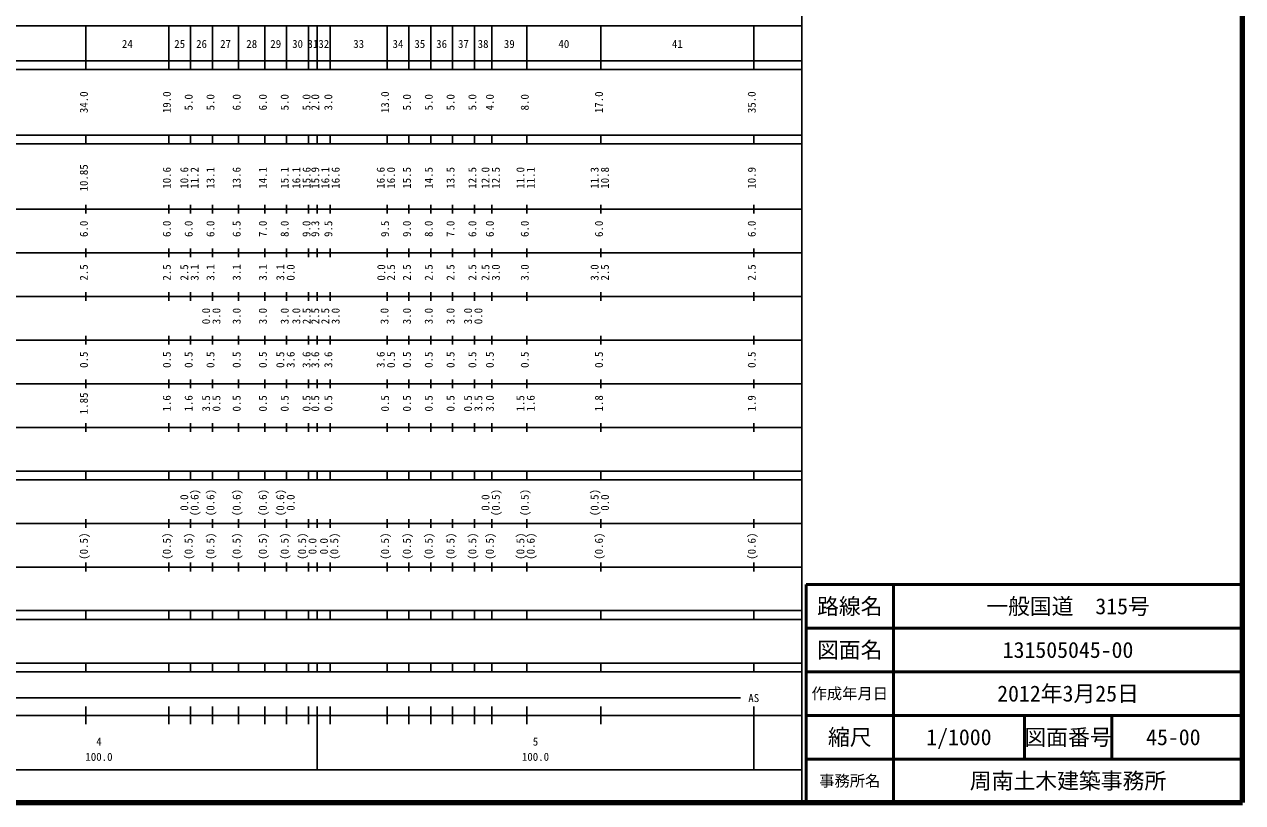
# Model space of a CAD drawing. Units: millimetres on the paper, enlarged 1000 times. Extents: x 40000 to 680000, y 20000 to 380000.
# Drawn here: x 400913 to 680000, y 20000 to 198357 of the extents above; entities that cross this region are included whole.
import ezdxf
from ezdxf.enums import TextEntityAlignment as Align

# ---------------------------------------------------------------- set-up
doc = ezdxf.new("R2010")
doc.units = ezdxf.units.MM
doc.header["$LTSCALE"] = 1000
for name, color, linetype, lineweight in [('M-TTL', 2, 'Continuous', 140), ('M-TTL-BAND', 7, 'Continuous', 25), ('M-TTL-FRAM', 2, 'Continuous', 50), ('M-TTL-LINE', 7, 'Continuous', 50)]:
    doc.layers.add(name, color=color, linetype=linetype, lineweight=lineweight)
doc.layers.add('M-TTL-TXT', color=7, linetype='Continuous')
doc.styles.add('ＭＳ ゴシック', font='')
doc.styles.get('ＭＳ ゴシック').set_extended_font_data('MS Gothic')

msp = doc.modelspace()

# ---------------------------------------------------------------- linework, layer by layer
at = {"layer": 'M-TTL'}
for p, q in [((680000, 20000), (680000, 380000)), ((40000, 20000), (680000, 20000))]:
    msp.add_line(p, q, dxfattribs=at)
at = {"layer": 'M-TTL-BAND'}
for p, q in [((579000, 20000), (579000, 370000)), ((68000, 198000), (579000, 198000)), ((415000, 188000), (415000, 198000)), ((434000, 188000), (434000, 198000)), ((439000, 188000), (439000, 198000)), ((444000, 188000), (444000, 198000)), ((450000, 188000), (450000, 198000)), ((456000, 188000), (456000, 198000)), ((461000, 188000), (461000, 198000)), ((466000, 188000), (466000, 198000)), ((468000, 188000), (468000, 198000)), ((471000, 188000), (471000, 198000)), ((484000, 188000), (484000, 198000)), ((489000, 188000), (489000, 198000)), ((494000, 188000), (494000, 198000)), ((499000, 188000), (499000, 198000)), ((504000, 188000), (504000, 198000)), ((508000, 188000), (508000, 198000)), ((516000, 188000), (516000, 198000)), ((533000, 188000), (533000, 198000)), ((568000, 188000), (568000, 198000)), ((40000, 190000), (579000, 190000)), ((40000, 188000), (579000, 188000)), ((40000, 173000), (579000, 173000)), ((40000, 171000), (579000, 171000)), ((415000, 171000), (415000, 173000)), ((434000, 171000), (434000, 173000)), ((439000, 171000), (439000, 173000)), ((444000, 171000), (444000, 173000)), ((450000, 171000), (450000, 173000)), ((456000, 171000), (456000, 173000)), ((461000, 171000), (461000, 173000)), ((466000, 171000), (466000, 173000)), ((468000, 171000), (468000, 173000)), ((471000, 171000), (471000, 173000)), ((484000, 171000), (484000, 173000)), ((489000, 171000), (489000, 173000)), ((494000, 171000), (494000, 173000)), ((499000, 171000), (499000, 173000)), ((504000, 171000), (504000, 173000)), ((508000, 171000), (508000, 173000)), ((516000, 171000), (516000, 173000)), ((533000, 171000), (533000, 173000)), ((568000, 171000), (568000, 173000)), ((415000, 155000), (415000, 157000)), ((434000, 155000), (434000, 157000)), ((439000, 155000), (439000, 157000)), ((444000, 155000), (444000, 157000)), ((450000, 155000), (450000, 157000)), ((456000, 155000), (456000, 157000)), ((461000, 155000), (461000, 157000)), ((466000, 155000), (466000, 157000)), ((468000, 155000), (468000, 157000)), ((471000, 155000), (471000, 157000)), ((484000, 155000), (484000, 157000)), ((489000, 155000), (489000, 157000)), ((494000, 155000), (494000, 157000)), ((499000, 155000), (499000, 157000)), ((504000, 155000), (504000, 157000)), ((508000, 155000), (508000, 157000)), ((516000, 155000), (516000, 157000)), ((533000, 155000), (533000, 157000)), ((568000, 155000), (568000, 157000)), ((40000, 156000), (579000, 156000)), ((46000, 146000), (579000, 146000)), ((415000, 145000), (415000, 147000)), ((434000, 145000), (434000, 147000)), ((439000, 145000), (439000, 147000)), ((444000, 145000), (444000, 147000)), ((450000, 145000), (450000, 147000)), ((456000, 145000), (456000, 147000)), ((461000, 145000), (461000, 147000)), ((466000, 145000), (466000, 147000)), ((468000, 145000), (468000, 147000)), ((471000, 145000), (471000, 147000)), ((484000, 145000), (484000, 147000)), ((489000, 145000), (489000, 147000)), ((494000, 145000), (494000, 147000)), ((499000, 145000), (499000, 147000)), ((504000, 145000), (504000, 147000)), ((508000, 145000), (508000, 147000)), ((516000, 145000), (516000, 147000)), ((533000, 145000), (533000, 147000)), ((568000, 145000), (568000, 147000)), ((415000, 135000), (415000, 137000)), ((434000, 135000), (434000, 137000)), ((439000, 135000), (439000, 137000)), ((444000, 135000), (444000, 137000)), ((450000, 135000), (450000, 137000)), ((456000, 135000), (456000, 137000)), ((461000, 135000), (461000, 137000)), ((466000, 135000), (466000, 137000)), ((468000, 135000), (468000, 137000)), ((471000, 135000), (471000, 137000)), ((484000, 135000), (484000, 137000)), ((489000, 135000), (489000, 137000)), ((494000, 135000), (494000, 137000)), ((499000, 135000), (499000, 137000)), ((504000, 135000), (504000, 137000)), ((508000, 135000), (508000, 137000)), ((516000, 135000), (516000, 137000)), ((533000, 135000), (533000, 137000)), ((568000, 135000), (568000, 137000)), ((52000, 136000), (579000, 136000)), ((46000, 126000), (579000, 126000)), ((415000, 125000), (415000, 127000)), ((434000, 125000), (434000, 127000)), ((439000, 125000), (439000, 127000)), ((444000, 125000), (444000, 127000)), ((450000, 125000), (450000, 127000)), ((456000, 125000), (456000, 127000)), ((461000, 125000), (461000, 127000)), ((466000, 125000), (466000, 127000)), ((468000, 125000), (468000, 127000)), ((471000, 125000), (471000, 127000)), ((484000, 125000), (484000, 127000)), ((489000, 125000), (489000, 127000)), ((494000, 125000), (494000, 127000)), ((499000, 125000), (499000, 127000)), ((504000, 125000), (504000, 127000)), ((508000, 125000), (508000, 127000)), ((516000, 125000), (516000, 127000)), ((533000, 125000), (533000, 127000)), ((568000, 125000), (568000, 127000)), ((52000, 116000), (579000, 116000)), ((415000, 115000), (415000, 117000)), ((434000, 115000), (434000, 117000)), ((439000, 115000), (439000, 117000)), ((444000, 115000), (444000, 117000)), ((450000, 115000), (450000, 117000)), ((456000, 115000), (456000, 117000)), ((461000, 115000), (461000, 117000)), ((466000, 115000), (466000, 117000)), ((468000, 115000), (468000, 117000)), ((471000, 115000), (471000, 117000)), ((484000, 115000), (484000, 117000)), ((489000, 115000), (489000, 117000)), ((494000, 115000), (494000, 117000)), ((499000, 115000), (499000, 117000)), ((504000, 115000), (504000, 117000)), ((508000, 115000), (508000, 117000)), ((516000, 115000), (516000, 117000)), ((533000, 115000), (533000, 117000)), ((568000, 115000), (568000, 117000)), ((415000, 105000), (415000, 107000)), ((434000, 105000), (434000, 107000)), ((439000, 105000), (439000, 107000)), ((444000, 105000), (444000, 107000)), ((450000, 105000), (450000, 107000)), ((456000, 105000), (456000, 107000)), ((461000, 105000), (461000, 107000)), ((466000, 105000), (466000, 107000)), ((468000, 105000), (468000, 107000)), ((471000, 105000), (471000, 107000)), ((484000, 105000), (484000, 107000)), ((489000, 105000), (489000, 107000)), ((494000, 105000), (494000, 107000)), ((499000, 105000), (499000, 107000)), ((504000, 105000), (504000, 107000)), ((508000, 105000), (508000, 107000)), ((516000, 105000), (516000, 107000)), ((533000, 105000), (533000, 107000)), ((568000, 105000), (568000, 107000)), ((46000, 106000), (579000, 106000)), ((40000, 96000), (579000, 96000)), ((415000, 94000), (415000, 96000)), ((434000, 94000), (434000, 96000)), ((439000, 94000), (439000, 96000)), ((444000, 94000), (444000, 96000)), ((450000, 94000), (450000, 96000)), ((456000, 94000), (456000, 96000)), ((461000, 94000), (461000, 96000)), ((466000, 94000), (466000, 96000)), ((468000, 94000), (468000, 96000)), ((471000, 94000), (471000, 96000)), ((484000, 94000), (484000, 96000)), ((489000, 94000), (489000, 96000)), ((494000, 94000), (494000, 96000)), ((499000, 94000), (499000, 96000)), ((504000, 94000), (504000, 96000)), ((508000, 94000), (508000, 96000)), ((516000, 94000), (516000, 96000)), ((533000, 94000), (533000, 96000)), ((568000, 94000), (568000, 96000)), ((40000, 94000), (579000, 94000)), ((49000, 84000), (579000, 84000)), ((415000, 83000), (415000, 85000)), ((434000, 83000), (434000, 85000)), ((439000, 83000), (439000, 85000)), ((444000, 83000), (444000, 85000)), ((450000, 83000), (450000, 85000)), ((456000, 83000), (456000, 85000)), ((461000, 83000), (461000, 85000)), ((466000, 83000), (466000, 85000)), ((468000, 83000), (468000, 85000)), ((471000, 83000), (471000, 85000)), ((484000, 83000), (484000, 85000)), ((489000, 83000), (489000, 85000)), ((494000, 83000), (494000, 85000)), ((499000, 83000), (499000, 85000)), ((504000, 83000), (504000, 85000)), ((508000, 83000), (508000, 85000)), ((516000, 83000), (516000, 85000)), ((533000, 83000), (533000, 85000)), ((568000, 83000), (568000, 85000)), ((40000, 74000), (579000, 74000)), ((415000, 73000), (415000, 75000)), ((434000, 73000), (434000, 75000)), ((439000, 73000), (439000, 75000)), ((444000, 73000), (444000, 75000)), ((450000, 73000), (450000, 75000)), ((456000, 73000), (456000, 75000)), ((461000, 73000), (461000, 75000)), ((466000, 73000), (466000, 75000)), ((468000, 73000), (468000, 75000)), ((471000, 73000), (471000, 75000)), ((484000, 73000), (484000, 75000)), ((489000, 73000), (489000, 75000)), ((494000, 73000), (494000, 75000)), ((499000, 73000), (499000, 75000)), ((504000, 73000), (504000, 75000)), ((508000, 73000), (508000, 75000)), ((516000, 73000), (516000, 75000)), ((533000, 73000), (533000, 75000)), ((568000, 73000), (568000, 75000)), ((40000, 64000), (579000, 64000)), ((40000, 62000), (579000, 62000)), ((415000, 62000), (415000, 64000)), ((434000, 62000), (434000, 64000)), ((439000, 62000), (439000, 64000)), ((444000, 62000), (444000, 64000)), ((450000, 62000), (450000, 64000)), ((456000, 62000), (456000, 64000)), ((461000, 62000), (461000, 64000)), ((466000, 62000), (466000, 64000)), ((468000, 62000), (468000, 64000)), ((471000, 62000), (471000, 64000)), ((484000, 62000), (484000, 64000)), ((489000, 62000), (489000, 64000)), ((494000, 62000), (494000, 64000)), ((499000, 62000), (499000, 64000)), ((504000, 62000), (504000, 64000)), ((508000, 62000), (508000, 64000)), ((516000, 62000), (516000, 64000)), ((533000, 62000), (533000, 64000)), ((568000, 62000), (568000, 64000)), ((40000, 52000), (579000, 52000)), ((415000, 50000), (415000, 52000)), ((434000, 50000), (434000, 52000)), ((439000, 50000), (439000, 52000)), ((444000, 50000), (444000, 52000)), ((450000, 50000), (450000, 52000)), ((456000, 50000), (456000, 52000)), ((461000, 50000), (461000, 52000)), ((466000, 50000), (466000, 52000)), ((468000, 50000), (468000, 52000)), ((471000, 50000), (471000, 52000)), ((484000, 50000), (484000, 52000)), ((489000, 50000), (489000, 52000)), ((494000, 50000), (494000, 52000)), ((499000, 50000), (499000, 52000)), ((504000, 50000), (504000, 52000)), ((508000, 50000), (508000, 52000)), ((516000, 50000), (516000, 52000)), ((533000, 50000), (533000, 52000)), ((568000, 50000), (568000, 52000)), ((40000, 50000), (579000, 50000)), ((71000, 44000), (565000, 44000)), ((415000, 38000), (415000, 42000)), ((434000, 38000), (434000, 42000)), ((439000, 38000), (439000, 42000)), ((444000, 38000), (444000, 42000)), ((450000, 38000), (450000, 42000)), ((456000, 38000), (456000, 42000)), ((461000, 38000), (461000, 42000)), ((466000, 38000), (466000, 42000)), ((468000, 27500), (468000, 42000)), ((471000, 38000), (471000, 42000)), ((484000, 38000), (484000, 42000)), ((489000, 38000), (489000, 42000)), ((494000, 38000), (494000, 42000)), ((499000, 38000), (499000, 42000)), ((504000, 38000), (504000, 42000)), ((508000, 38000), (508000, 42000)), ((516000, 38000), (516000, 42000)), ((533000, 38000), (533000, 42000)), ((568000, 27500), (568000, 42000)), ((40000, 40000), (579000, 40000)), ((68000, 27500), (579000, 27500))]:
    msp.add_line(p, q, dxfattribs=at)
at = {"layer": 'M-TTL-FRAM'}
for p, q in [((680000, 70000), (580000, 70000)), ((580000, 70000), (580000, 20000))]:
    msp.add_line(p, q, dxfattribs=at)
at = {"layer": 'M-TTL-LINE'}
for p, q in [((600000, 70000), (600000, 20000)), ((680000, 60000), (580000, 60000)), ((680000, 50000), (580000, 50000)), ((680000, 40000), (580000, 40000)), ((630000, 40000), (630000, 30000)), ((650000, 40000), (650000, 30000)), ((680000, 30000), (580000, 30000))]:
    msp.add_line(p, q, dxfattribs=at)

# ---------------------------------------------------------------- texts
at = {"layer": 'M-TTL-BAND', "style": 'ＭＳ ゴシック'}
for s, p in [('24', (424500, 192405)), ('25', (436500, 192405)), ('26', (441500, 192405)), ('27', (447000, 192405)), ('28', (453000, 192405)), ('29', (458500, 192405)), ('30', (463500, 192405)), ('31', (467000, 192405)), ('32', (469500, 192405)), ('33', (477500, 192405)), ('34', (486500, 192405)), ('35', (491500, 192405)), ('36', (496500, 192405)), ('37', (501500, 192405)), ('38', (506000, 192405)), ('39', (512000, 192405)), ('40', (524500, 192405)), ('41', (550500, 192405)), ('AS', (568000, 42500)), ('4', (418000, 32523)), ('5', (518000, 32523)), ('100.0', (418000, 29033)), ('100.0', (518000, 29033))]:
    msp.add_text(s, height=1833, dxfattribs=at).set_placement(p, align=Align.BOTTOM_CENTER)
for s, p in [('34.0', (416000, 180500)), ('19.0', (435000, 180500)), ('5.0', (440000, 180500)), ('5.0', (445000, 180500)), ('6.0', (451000, 180500)), ('6.0', (457000, 180500)), ('5.0', (462000, 180500)), ('5.0', (467000, 180500)), ('2.0', (469000, 180500)), ('3.0', (472000, 180500)), ('13.0', (485000, 180500)), ('5.0', (490000, 180500)), ('5.0', (495000, 180500)), ('5.0', (500000, 180500)), ('5.0', (505000, 180500)), ('4.0', (509000, 180500)), ('8.0', (517000, 180500)), ('17.0', (534000, 180500)), ('35.0', (569000, 180500)), ('10.85', (416000, 163174)), ('10.6', (435000, 163174)), ('10.6', (439000, 163174)), ('11.2', (441370, 163174)), ('13.1', (445000, 163174)), ('13.6', (451000, 163174)), ('14.1', (457000, 163174)), ('15.1', (462000, 163174)), ('16.1', (464663, 163174)), ('15.6', (467033, 163174)), ('15.9', (469000, 163174)), ('16.1', (471304, 163174)), ('16.6', (473674, 163174)), ('16.6', (484000, 163174)), ('16.0', (486370, 163174)), ('15.5', (490000, 163174)), ('14.5', (495000, 163174)), ('13.5', (500000, 163174)), ('12.5', (505000, 163174)), ('12.0', (508000, 163174)), ('12.5', (510370, 163174)), ('11.0', (516000, 163174)), ('11.1', (518370, 163174)), ('11.3', (533000, 163174)), ('10.8', (535370, 163174)), ('10.9', (569000, 163174)), ('6.0', (416000, 151500)), ('6.0', (435000, 151500)), ('6.0', (440000, 151500)), ('6.0', (445000, 151500)), ('6.5', (451000, 151500)), ('7.0', (457000, 151500)), ('8.0', (462000, 151500)), ('9.0', (467000, 151500)), ('9.3', (469000, 151500)), ('9.5', (472000, 151500)), ('9.5', (485000, 151500)), ('9.0', (490000, 151500)), ('8.0', (495000, 151500)), ('7.0', (500000, 151500)), ('6.0', (505000, 151500)), ('6.0', (509000, 151500)), ('6.0', (517000, 151500)), ('6.0', (534000, 151500)), ('6.0', (569000, 151500)), ('2.5', (416000, 141500)), ('2.5', (435000, 141500)), ('2.5', (439000, 141500)), ('3.1', (441370, 141500)), ('3.1', (445000, 141500)), ('3.1', (451000, 141500)), ('3.1', (457000, 141500)), ('3.1', (461000, 141500)), ('0.0', (463370, 141500)), ('0.0', (484129, 141500)), ('2.5', (486370, 141500)), ('2.5', (490000, 141500)), ('2.5', (495000, 141500)), ('2.5', (500000, 141500)), ('2.5', (505000, 141500)), ('2.5', (508000, 141500)), ('3.0', (510370, 141500)), ('3.0', (517000, 141500)), ('3.0', (533000, 141500)), ('2.5', (535370, 141500)), ('2.5', (569000, 141500)), ('0.0', (444000, 131500)), ('3.0', (446370, 131500)), ('3.0', (451000, 131500)), ('3.0', (457000, 131500)), ('3.0', (462000, 131500)), ('3.0', (464663, 131500)), ('2.5', (467033, 131500)), ('2.5', (469000, 131500)), ('2.5', (471304, 131500)), ('3.0', (473674, 131500)), ('3.0', (484871, 131500)), ('3.0', (490000, 131500)), ('3.0', (495000, 131500)), ('3.0', (500000, 131500)), ('3.0', (504000, 131500)), ('0.0', (506370, 131500)), ('0.5', (416000, 121500)), ('0.5', (435000, 121500)), ('0.5', (440000, 121500)), ('0.5', (445000, 121500)), ('0.5', (451000, 121500)), ('0.5', (457000, 121500)), ('0.5', (461000, 121500)), ('3.6', (463370, 121500)), ('3.6', (467000, 121500)), ('3.6', (469000, 121500)), ('3.6', (472000, 121500)), ('3.6', (484000, 121500)), ('0.5', (486370, 121500)), ('0.5', (490000, 121500)), ('0.5', (495000, 121500)), ('0.5', (500000, 121500)), ('0.5', (505000, 121500)), ('0.5', (509000, 121500)), ('0.5', (517000, 121500)), ('0.5', (534000, 121500)), ('0.5', (569000, 121500)), ('1.85', (416000, 111500)), ('1.6', (435000, 111500)), ('1.6', (440000, 111500)), ('3.5', (444000, 111500)), ('0.5', (446370, 111500)), ('0.5', (451000, 111500)), ('0.5', (457000, 111500)), ('0.5', (462000, 111500)), ('0.5', (467000, 111500)), ('0.5', (469000, 111500)), ('0.5', (472000, 111500)), ('0.5', (485000, 111500)), ('0.5', (490000, 111500)), ('0.5', (495000, 111500)), ('0.5', (500000, 111500)), ('0.5', (504000, 111500)), ('3.5', (506370, 111500)), ('3.0', (509000, 111500)), ('1.5', (516000, 111500)), ('1.6', (518370, 111500)), ('1.8', (534000, 111500)), ('1.9', (569000, 111500)), ('0.0', (439000, 88764)), ('(0.6)', (441370, 88764)), ('(0.6)', (445000, 88764)), ('(0.6)', (451000, 88764)), ('(0.6)', (457000, 88764)), ('(0.6)', (461000, 88764)), ('0.0', (463370, 88764)), ('0.0', (508000, 88764)), ('(0.5)', (510370, 88764)), ('(0.5)', (517000, 88764)), ('(0.5)', (533000, 88764)), ('0.0', (535370, 88764)), ('(0.5)', (416000, 78764)), ('(0.5)', (435000, 78764)), ('(0.5)', (440000, 78764)), ('(0.5)', (445000, 78764)), ('(0.5)', (451000, 78764)), ('(0.5)', (457000, 78764)), ('(0.5)', (462000, 78764)), ('(0.5)', (466000, 78764)), ('(0.5)', (473370, 78764)), ('(0.5)', (485000, 78764)), ('(0.5)', (490000, 78764)), ('(0.5)', (495000, 78764)), ('(0.5)', (500000, 78764)), ('(0.5)', (505000, 78764)), ('(0.5)', (509000, 78764)), ('(0.5)', (516000, 78764)), ('(0.6)', (518370, 78764)), ('(0.6)', (534000, 78764)), ('(0.6)', (569000, 78764)), ('0.0', (468370, 78764)), ('0.0', (471000, 78764))]:
    msp.add_text(s, height=1833, rotation=90, dxfattribs=at).set_placement(p, align=Align.BOTTOM_CENTER)
at = {"layer": 'M-TTL-TXT', "style": 'ＭＳ ゴシック'}
for s, height, p in [('路線名', 3666, (590000, 65000)), ('路線名', 3666, (590000, 65000)), ('一般国道\u3000315号', 3666, (640000, 65000)), ('図面名', 3666, (590000, 55000)), ('図面名', 3666, (590000, 55000)), ('131505045-00', 3666, (640000, 55000)), ('作成年月日', 2566, (590000, 45000)), ('作成年月日', 2566, (590000, 45000)), ('2012年3月25日', 3666, (640000, 45000)), ('縮尺', 3666, (590000, 35000)), ('縮尺', 3666, (590000, 35000)), ('1/1000', 3666, (615000, 35000)), ('図面番号', 3666, (640000, 35000)), ('図面番号', 3666, (640000, 35000)), ('45-00', 3666, (664125, 35000)), ('事務所名', 2566, (590000, 25000)), ('事務所名', 2566, (590000, 25000)), ('周南土木建築事務所', 3666, (640000, 25000))]:
    msp.add_text(s, height=height, dxfattribs=at).set_placement(p, align=Align.MIDDLE_CENTER)

doc.saveas('drawing.dxf')
